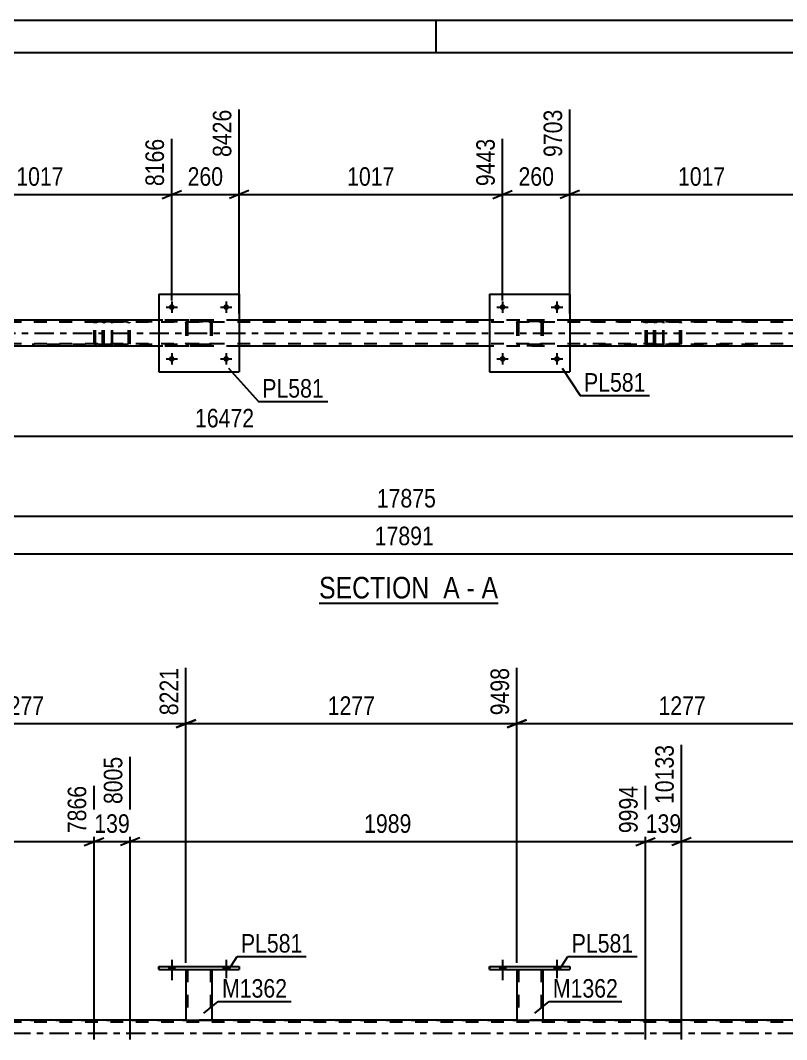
# Model space of a CAD drawing. Header units: millimetres. Extents: x 0 to 841, y 0 to 594.
# Drawn here: x 356.8 to 475.1, y 436.5 to 594 of the extents above; entities that cross this region are included whole.
import ezdxf

# ---------------------------------------------------------------- set-up
doc = ezdxf.new("R2010")
doc.units = ezdxf.units.MM
doc.linetypes.add('DXK_LINE_DOT2', pattern=[3.9198, 1.9599, -1.9599])
doc.linetypes.add('DXK_LINE_DOT3', pattern=[5.9187, 2.979, -0.9799, 0.9799, -0.9799])
doc.styles.add('Arial Narrow', font='ARIALN.TTF', dxfattribs={"height": 0.2})

# ---------------------------------------------------------------- blocks, each defined once
blk = doc.blocks.new('Unknown-318887337-1135')
at = {"color": 5, "linetype": 'Continuous'}
for p, q in [((841, 594), (0, 594)), ((421, 589), (421, 594)), ((836, 589), (5, 589))]:
    blk.add_line(p, q, dxfattribs=at)
blk = doc.blocks.new('Unknown-318887337-11 - 5196')
at = {"color": 6, "linetype": 'Continuous'}
blk.add_line((402.9, 503.94), (430.55, 503.94), dxfattribs=at)
at = {"color": 0, "linetype": 'Continuous'}
for points in [[(421.01, 504.69), (421.01, 508.19), (402.9, 508.19), (402.9, 504.69)], [(424.62, 504.69), (424.62, 508.19), (422.06, 508.19), (422.06, 504.69)], [(426.94, 504.69), (426.94, 508.19), (425.67, 508.19), (425.67, 504.69)], [(430.55, 504.69), (430.55, 508.19), (427.99, 508.19), (427.99, 504.69)]]:
    blk.add_wipeout(points, dxfattribs=at)
at = {"color": 7, "linetype": 'Continuous', "style": 'Arial Narrow'}
for s, p in [('SECTION ', (402.9, 504.69)), ('A', (422.06, 504.69)), ('A', (427.99, 504.69)), ('-', (425.67, 504.69))]:
    blk.add_text(s, height=3.34, dxfattribs=at).set_placement(p)
blk = doc.blocks.new('Part-318887337-5266 - 5196')
at = {"color": 2, "linetype": 'Continuous'}
for p, q in [((378.15, 551.7), (378.15, 539.7)), ((378.15, 551.7), (390.55, 551.7)), ((390.55, 551.7), (390.55, 539.7)), ((378.15, 539.7), (390.55, 539.7))]:
    blk.add_line(p, q, dxfattribs=at)
blk = doc.blocks.new('Part-318887337-5396 - 5196')
at = {"color": 7, "linetype": 'DXK_LINE_DOT2'}
for p, q in [((768.54, 547.37), (104.46, 547.37)), ((390.55, 547.69), (378.15, 547.69)), ((441.63, 547.69), (429.23, 547.69)), ((768.54, 544.01), (104.46, 544.01)), ((390.55, 543.69), (378.15, 543.69)), ((441.63, 543.69), (429.23, 543.69))]:
    blk.add_line(p, q, dxfattribs=at)
at = {"color": 2, "linetype": 'Continuous'}
for p, q in [((378.15, 547.69), (339.47, 547.69)), ((429.23, 547.69), (390.55, 547.69)), ((480.31, 547.69), (441.63, 547.69)), ((378.15, 543.69), (339.47, 543.69)), ((429.23, 543.69), (390.55, 543.69)), ((480.31, 543.69), (441.63, 543.69))]:
    blk.add_line(p, q, dxfattribs=at)
at = {"color": 7, "linetype": 'DXK_LINE_DOT3'}
blk.add_line((104.46, 545.69), (768.54, 545.69), dxfattribs=at)
blk = doc.blocks.new('Part-318887337-5267 - 5196')
at = {"color": 7, "linetype": 'DXK_LINE_DOT2'}
for p, q in [((382.35, 547.22), (382.38, 547.4)), ((382.38, 547.4), (382.35, 547.22)), ((382.35, 547.22), (382.35, 544.18)), ((382.59, 547.22), (382.61, 547.31)), ((382.59, 547.22), (382.59, 544.18)), ((382.61, 547.31), (382.66, 547.39)), ((382.64, 547.66), (382.83, 547.7)), ((382.83, 547.7), (382.64, 547.66)), ((382.66, 547.39), (382.73, 547.44)), ((382.73, 547.44), (382.83, 547.46)), ((385.87, 547.7), (382.83, 547.7)), ((385.87, 547.46), (382.83, 547.46)), ((385.87, 547.7), (386.05, 547.66)), ((386.05, 547.66), (385.87, 547.7)), ((385.87, 547.46), (385.96, 547.44)), ((385.96, 547.44), (386.04, 547.39)), ((386.04, 547.39), (386.09, 547.31)), ((386.09, 547.31), (386.11, 547.22)), ((386.11, 547.22), (386.11, 544.18)), ((386.31, 547.4), (386.35, 547.22)), ((386.35, 547.22), (386.31, 547.4)), ((386.35, 547.22), (386.35, 544.18)), ((382.38, 543.99), (382.35, 544.18)), ((382.35, 544.18), (382.38, 543.99)), ((382.61, 544.09), (382.59, 544.18)), ((382.66, 544.01), (382.61, 544.09)), ((382.83, 543.7), (382.64, 543.73)), ((382.64, 543.73), (382.83, 543.7)), ((382.73, 543.96), (382.66, 544.01)), ((382.83, 543.94), (382.73, 543.96)), ((385.87, 543.94), (382.83, 543.94)), ((385.87, 543.7), (382.83, 543.7)), ((385.96, 543.96), (385.87, 543.94)), ((386.05, 543.73), (385.87, 543.7)), ((385.87, 543.7), (386.05, 543.73)), ((386.04, 544.01), (385.96, 543.96)), ((386.09, 544.09), (386.04, 544.01)), ((386.11, 544.18), (386.09, 544.09)), ((386.35, 544.18), (386.31, 543.99)), ((386.31, 543.99), (386.35, 544.18))]:
    blk.add_line(p, q, dxfattribs=at)
at = {"color": 7, "linetype": 'DXK_LINE_DOT3'}
blk.add_line((384.35, 545.7), (384.35, 545.7), dxfattribs=at)
at = {"color": 7, "linetype": 'DXK_LINE_DOT2'}
for centre, start, end in [((382.83, 547.22), 112.5, 157.5), ((382.83, 547.22), 112.5, 157.5), ((385.87, 547.22), 22.5, 67.5), ((385.87, 547.22), 22.5, 67.5), ((382.83, 544.18), 202.5, 247.5), ((382.83, 544.18), 202.5, 247.5), ((385.87, 544.18), 292.5, 337.5), ((385.87, 544.18), 292.5, 337.5)]:
    blk.add_arc(centre, 0.48, start, end, dxfattribs=at)
blk = doc.blocks.new('Part-318887337-5272 - 5196')
at = {"color": 2, "linetype": 'Continuous'}
for p, q in [((429.23, 551.7), (429.23, 539.7)), ((429.23, 551.7), (441.63, 551.7)), ((441.63, 551.7), (441.63, 539.7)), ((429.23, 539.7), (441.63, 539.7))]:
    blk.add_line(p, q, dxfattribs=at)
blk = doc.blocks.new('Part-318887337-5273 - 5196')
at = {"color": 7, "linetype": 'DXK_LINE_DOT2'}
for p, q in [((433.43, 547.22), (433.46, 547.4)), ((433.46, 547.4), (433.43, 547.22)), ((433.43, 547.22), (433.43, 544.18)), ((433.67, 547.22), (433.69, 547.31)), ((433.67, 547.22), (433.67, 544.18)), ((433.69, 547.31), (433.74, 547.39)), ((433.72, 547.66), (433.91, 547.7)), ((433.91, 547.7), (433.72, 547.66)), ((433.74, 547.39), (433.82, 547.44)), ((433.82, 547.44), (433.91, 547.46)), ((436.95, 547.7), (433.91, 547.7)), ((436.95, 547.46), (433.91, 547.46)), ((436.95, 547.7), (437.13, 547.66)), ((437.13, 547.66), (436.95, 547.7)), ((436.95, 547.46), (437.04, 547.44)), ((437.04, 547.44), (437.12, 547.39)), ((437.12, 547.39), (437.17, 547.31)), ((437.17, 547.31), (437.19, 547.22)), ((437.19, 547.22), (437.19, 544.18)), ((437.39, 547.4), (437.43, 547.22)), ((437.43, 547.22), (437.39, 547.4)), ((437.43, 547.22), (437.43, 544.18)), ((433.46, 543.99), (433.43, 544.18)), ((433.43, 544.18), (433.46, 543.99)), ((433.69, 544.09), (433.67, 544.18)), ((433.74, 544.01), (433.69, 544.09)), ((433.91, 543.7), (433.72, 543.73)), ((433.72, 543.73), (433.91, 543.7)), ((433.82, 543.96), (433.74, 544.01)), ((433.91, 543.94), (433.82, 543.96)), ((436.95, 543.94), (433.91, 543.94)), ((436.95, 543.7), (433.91, 543.7)), ((437.04, 543.96), (436.95, 543.94)), ((437.13, 543.73), (436.95, 543.7)), ((436.95, 543.7), (437.13, 543.73)), ((437.12, 544.01), (437.04, 543.96)), ((437.17, 544.09), (437.12, 544.01)), ((437.19, 544.18), (437.17, 544.09)), ((437.43, 544.18), (437.39, 543.99)), ((437.39, 543.99), (437.43, 544.18))]:
    blk.add_line(p, q, dxfattribs=at)
at = {"color": 7, "linetype": 'DXK_LINE_DOT3'}
blk.add_line((435.43, 545.7), (435.43, 545.7), dxfattribs=at)
at = {"color": 7, "linetype": 'DXK_LINE_DOT2'}
for centre, start, end in [((433.91, 547.22), 112.5, 157.5), ((433.91, 547.22), 112.5, 157.5), ((436.95, 547.22), 22.5, 67.5), ((436.95, 547.22), 22.5, 67.5), ((433.91, 544.18), 202.5, 247.5), ((433.91, 544.18), 202.5, 247.5), ((436.95, 544.18), 292.5, 337.5), ((436.95, 544.18), 292.5, 337.5)]:
    blk.add_arc(centre, 0.48, start, end, dxfattribs=at)
blk = doc.blocks.new('Bolt-318887337-5210 - 5196')
at = {"linetype": 'Continuous'}
for points in [[(380.59, 549.7, -1), (379.71, 549.7, -1)], [(388.99, 549.7, -1), (388.11, 549.7, -1)]]:
    blk.add_hatch(color=1, dxfattribs=at).paths.add_polyline_path(points)
at = {"color": 1, "linetype": 'Continuous'}
for p, q in [((379.27, 549.7), (381.03, 549.7)), ((380.15, 550.58), (380.15, 548.82)), ((387.67, 549.7), (389.43, 549.7)), ((388.55, 550.58), (388.55, 548.82))]:
    blk.add_line(p, q, dxfattribs=at)
blk = doc.blocks.new('Bolt-318887337-5211 - 5196')
at = {"linetype": 'Continuous'}
for points in [[(380.59, 541.7, -1), (379.71, 541.7, -1)], [(388.99, 541.7, -1), (388.11, 541.7, -1)]]:
    blk.add_hatch(color=1, dxfattribs=at).paths.add_polyline_path(points)
at = {"color": 1, "linetype": 'Continuous'}
for p, q in [((379.27, 541.7), (381.03, 541.7)), ((380.15, 542.58), (380.15, 540.82)), ((387.67, 541.7), (389.43, 541.7)), ((388.55, 542.58), (388.55, 540.82))]:
    blk.add_line(p, q, dxfattribs=at)
blk = doc.blocks.new('Bolt-318887337-5212 - 5196')
at = {"linetype": 'Continuous'}
for points in [[(431.67, 549.7, -1), (430.79, 549.7, -1)], [(440.07, 549.7, -1), (439.19, 549.7, -1)]]:
    blk.add_hatch(color=1, dxfattribs=at).paths.add_polyline_path(points)
at = {"color": 1, "linetype": 'Continuous'}
for p, q in [((430.35, 549.7), (432.11, 549.7)), ((431.23, 550.58), (431.23, 548.82)), ((438.75, 549.7), (440.51, 549.7)), ((439.63, 550.58), (439.63, 548.82))]:
    blk.add_line(p, q, dxfattribs=at)
blk = doc.blocks.new('Bolt-318887337-5213 - 5196')
at = {"linetype": 'Continuous'}
for points in [[(431.67, 541.7, -1), (430.79, 541.7, -1)], [(440.07, 541.7, -1), (439.19, 541.7, -1)]]:
    blk.add_hatch(color=1, dxfattribs=at).paths.add_polyline_path(points)
at = {"color": 1, "linetype": 'Continuous'}
for p, q in [((430.35, 541.7), (432.11, 541.7)), ((431.23, 542.58), (431.23, 540.82)), ((438.75, 541.7), (440.51, 541.7)), ((439.63, 542.58), (439.63, 540.82))]:
    blk.add_line(p, q, dxfattribs=at)
blk = doc.blocks.new('Part-318887337-5311 - 5196')
at = {"color": 7, "linetype": 'DXK_LINE_DOT2'}
for p, q in [((369.5, 547.35), (369.47, 547.21)), ((369.47, 544.17), (369.47, 547.21)), ((369.51, 547.4), (369.5, 547.35)), ((369.72, 547.21), (369.74, 547.3)), ((369.72, 544.17), (369.72, 547.21)), ((369.74, 547.3), (369.8, 547.38)), ((369.98, 547.69), (369.78, 547.66)), ((369.8, 547.38), (369.88, 547.43)), ((369.88, 547.43), (369.98, 547.45)), ((384.97, 547.69), (369.98, 547.69)), ((384.97, 547.45), (369.98, 547.45)), ((373.41, 547.66), (373.21, 547.69)), ((373.21, 547.45), (373.31, 547.43)), ((373.31, 547.43), (373.39, 547.38)), ((373.39, 547.38), (373.45, 547.3)), ((373.45, 547.3), (373.47, 547.21)), ((373.47, 544.17), (373.47, 547.21)), ((373.7, 547.35), (373.69, 547.4)), ((373.72, 547.21), (373.7, 547.35)), ((373.72, 544.17), (373.72, 547.21)), ((369.47, 544.17), (369.48, 544.11)), ((369.48, 544.11), (369.51, 543.99)), ((369.74, 544.11), (369.72, 544.17)), ((369.74, 544.08), (369.74, 544.11)), ((369.8, 544), (369.74, 544.08)), ((369.78, 543.73), (369.98, 543.69)), ((369.88, 543.95), (369.8, 544)), ((369.98, 543.93), (369.88, 543.95)), ((384.97, 543.93), (369.98, 543.93)), ((384.97, 543.69), (369.98, 543.69)), ((373.31, 543.95), (373.21, 543.93)), ((373.21, 543.69), (373.41, 543.73)), ((373.39, 544), (373.31, 543.95)), ((373.45, 544.08), (373.39, 544)), ((373.45, 544.11), (373.47, 544.17)), ((373.45, 544.08), (373.45, 544.11)), ((373.69, 543.99), (373.71, 544.11)), ((373.71, 544.11), (373.72, 544.17))]:
    blk.add_line(p, q, dxfattribs=at)
for centre, start, end in [((369.96, 547.19), 110.7584, 155.6801), ((369.96, 544.19), 204.32, 249.2417)]:
    blk.add_arc(centre, 0.496, start, end, dxfattribs=at)
blk = doc.blocks.new('Part-318887337-5312 - 5196')
at = {"color": 7, "linetype": 'DXK_LINE_DOT2'}
for p, q in [((369.47, 547.69), (358.59, 547.69)), ((368.65, 547.45), (358.59, 547.45)), ((368.18, 547.35), (368.15, 547.21)), ((368.15, 544.17), (368.15, 547.21)), ((368.19, 547.4), (368.18, 547.35)), ((368.4, 547.21), (368.42, 547.3)), ((368.4, 544.17), (368.4, 547.21)), ((368.42, 547.3), (368.47, 547.38)), ((368.65, 547.69), (368.46, 547.66)), ((368.47, 547.38), (368.56, 547.43)), ((368.56, 547.43), (368.65, 547.45)), ((370.74, 547.69), (368.65, 547.69)), ((370.74, 547.45), (368.65, 547.45)), ((369.47, 547.69), (369.47, 547.45)), ((370.85, 547.66), (370.74, 547.69)), ((370.74, 547.45), (370.8, 547.43)), ((370.8, 547.43), (370.84, 547.38)), ((370.84, 547.38), (370.87, 547.3)), ((370.93, 547.55), (370.85, 547.66)), ((370.87, 547.3), (370.88, 547.21)), ((370.88, 544.17), (370.88, 547.21)), ((370.99, 547.4), (370.93, 547.55)), ((371.01, 547.21), (370.99, 547.4)), ((371.01, 544.17), (371.01, 547.21)), ((370.74, 543.93), (358.59, 543.93)), ((369.47, 543.69), (358.59, 543.69)), ((368.15, 544.17), (368.16, 544.11)), ((368.16, 544.11), (368.19, 543.99)), ((368.41, 544.11), (368.4, 544.17)), ((368.42, 544.08), (368.41, 544.11)), ((368.47, 544), (368.42, 544.08)), ((368.46, 543.73), (368.65, 543.69)), ((368.56, 543.95), (368.47, 544)), ((368.65, 543.93), (368.56, 543.95)), ((370.74, 543.69), (368.65, 543.69)), ((369.47, 543.93), (369.47, 543.69)), ((370.8, 543.95), (370.74, 543.93)), ((370.74, 543.69), (370.85, 543.73)), ((370.84, 544), (370.8, 543.95)), ((370.87, 544.08), (370.84, 544)), ((370.85, 543.73), (370.93, 543.83)), ((370.88, 544.17), (370.87, 544.08)), ((370.93, 543.83), (370.99, 543.99)), ((370.99, 543.99), (371.01, 544.17))]:
    blk.add_line(p, q, dxfattribs=at)
for centre, start, end in [((368.64, 547.2), 111.1941, 156.1506), ((368.64, 544.19), 203.8494, 248.8059)]:
    blk.add_arc(centre, 0.492, start, end, dxfattribs=at)
blk = doc.blocks.new('Part-318887337-5334 - 5196')
at = {"color": 7, "linetype": 'DXK_LINE_DOT2'}
for p, q in [((454.6, 547.69), (443.72, 547.69)), ((454.6, 547.45), (443.72, 547.45)), ((453.31, 547.35), (453.28, 547.21)), ((453.28, 544.17), (453.28, 547.21)), ((453.32, 547.4), (453.31, 547.35)), ((453.53, 547.21), (453.55, 547.3)), ((453.53, 544.17), (453.53, 547.21)), ((453.55, 547.3), (453.61, 547.38)), ((453.79, 547.69), (453.59, 547.66)), ((453.61, 547.38), (453.69, 547.43)), ((453.69, 547.43), (453.79, 547.45)), ((455.88, 547.69), (453.79, 547.69)), ((455.88, 547.45), (453.79, 547.45)), ((454.6, 547.69), (454.6, 547.45)), ((455.98, 547.66), (455.88, 547.69)), ((455.88, 547.45), (455.93, 547.43)), ((455.93, 547.43), (455.97, 547.38)), ((455.97, 547.38), (456, 547.3)), ((456.07, 547.55), (455.98, 547.66)), ((456, 547.3), (456.01, 547.21)), ((456.01, 544.17), (456.01, 547.21)), ((456.13, 547.4), (456.07, 547.55)), ((456.15, 547.21), (456.13, 547.4)), ((456.15, 544.17), (456.15, 547.21)), ((455.88, 543.93), (443.72, 543.93)), ((454.6, 543.69), (443.72, 543.69)), ((453.28, 544.17), (453.3, 544.11)), ((453.3, 544.11), (453.32, 543.99)), ((453.55, 544.11), (453.53, 544.17)), ((453.55, 544.08), (453.55, 544.11)), ((453.61, 544), (453.55, 544.08)), ((453.59, 543.73), (453.79, 543.69)), ((453.69, 543.95), (453.61, 544)), ((453.79, 543.93), (453.69, 543.95)), ((455.88, 543.69), (453.79, 543.69)), ((454.6, 543.93), (454.6, 543.69)), ((455.93, 543.95), (455.88, 543.93)), ((455.88, 543.69), (455.98, 543.73)), ((455.97, 544), (455.93, 543.95)), ((456, 544.08), (455.97, 544)), ((455.98, 543.73), (456.07, 543.83)), ((456.01, 544.17), (456, 544.08)), ((456.07, 543.83), (456.13, 543.99)), ((456.13, 543.99), (456.15, 544.17))]:
    blk.add_line(p, q, dxfattribs=at)
for centre, start, end in [((453.77, 547.2), 111.1941, 156.1506), ((453.77, 544.19), 203.8494, 248.8059)]:
    blk.add_arc(centre, 0.492, start, end, dxfattribs=at)
blk = doc.blocks.new('Part-318887337-5346 - 5196')
at = {"color": 7, "linetype": 'DXK_LINE_DOT2'}
for p, q in [((454.63, 547.35), (454.6, 547.21)), ((454.6, 544.17), (454.6, 547.21)), ((454.64, 547.4), (454.63, 547.35)), ((454.86, 547.21), (454.88, 547.3)), ((454.86, 544.17), (454.86, 547.21)), ((454.88, 547.3), (454.93, 547.38)), ((455.11, 547.69), (454.92, 547.66)), ((454.93, 547.38), (455.01, 547.43)), ((455.01, 547.43), (455.11, 547.45)), ((470.1, 547.69), (455.11, 547.69)), ((470.1, 547.45), (455.11, 547.45)), ((458.54, 547.66), (458.35, 547.69)), ((458.35, 547.45), (458.45, 547.43)), ((458.45, 547.43), (458.53, 547.38)), ((458.53, 547.38), (458.58, 547.3)), ((458.58, 547.3), (458.6, 547.21)), ((458.6, 544.17), (458.6, 547.21)), ((458.83, 547.35), (458.82, 547.4)), ((458.86, 547.21), (458.83, 547.35)), ((458.86, 544.17), (458.86, 547.21)), ((454.6, 544.17), (454.62, 544.11)), ((454.62, 544.11), (454.64, 543.99)), ((454.87, 544.11), (454.86, 544.17)), ((454.88, 544.08), (454.87, 544.11)), ((454.93, 544), (454.88, 544.08)), ((454.92, 543.73), (455.11, 543.69)), ((455.01, 543.95), (454.93, 544)), ((455.11, 543.93), (455.01, 543.95)), ((470.1, 543.93), (455.11, 543.93)), ((470.1, 543.69), (455.11, 543.69)), ((458.45, 543.95), (458.35, 543.93)), ((458.35, 543.69), (458.54, 543.73)), ((458.53, 544), (458.45, 543.95)), ((458.58, 544.08), (458.53, 544)), ((458.58, 544.08), (458.59, 544.11)), ((458.59, 544.11), (458.6, 544.17)), ((458.82, 543.99), (458.84, 544.11)), ((458.84, 544.11), (458.86, 544.17))]:
    blk.add_line(p, q, dxfattribs=at)
for centre, start, end in [((455.09, 547.19), 110.7584, 155.6801), ((455.09, 544.19), 204.32, 249.2417)]:
    blk.add_arc(centre, 0.496, start, end, dxfattribs=at)
blk = doc.blocks.new('Bolt-318887337-3350 - 3336')
at = {"linetype": 'Continuous'}
for points in [[(379.71, 447.37), (380.59, 447.37), (380.59, 447.85), (379.71, 447.85)], [(388.11, 447.37), (388.99, 447.37), (388.99, 447.85), (388.11, 447.85)]]:
    blk.add_hatch(color=1, dxfattribs=at).paths.add_polyline_path(points)
at = {"color": 1, "linetype": 'Continuous'}
for p, q in [((380.15, 448.85), (380.15, 445.73)), ((388.55, 448.85), (388.55, 445.73)), ((379.71, 447.85), (379.71, 447.37)), ((380.59, 447.85), (380.59, 447.37)), ((388.11, 447.85), (388.11, 447.37)), ((388.99, 447.85), (388.99, 447.37))]:
    blk.add_line(p, q, dxfattribs=at)
blk = doc.blocks.new('Bolt-318887337-3351 - 3336')
at = {"linetype": 'Continuous'}
for points in [[(379.71, 447.37), (380.59, 447.37), (380.59, 447.85), (379.71, 447.85)], [(388.11, 447.37), (388.99, 447.37), (388.99, 447.85), (388.11, 447.85)]]:
    blk.add_hatch(color=1, dxfattribs=at).paths.add_polyline_path(points)
at = {"color": 1, "linetype": 'Continuous'}
for p, q in [((380.15, 448.85), (380.15, 445.73)), ((388.55, 448.85), (388.55, 445.73)), ((379.71, 447.85), (379.71, 447.37)), ((380.59, 447.85), (380.59, 447.37)), ((388.11, 447.85), (388.11, 447.37)), ((388.99, 447.85), (388.99, 447.37))]:
    blk.add_line(p, q, dxfattribs=at)
blk = doc.blocks.new('Bolt-318887337-3352 - 3336')
at = {"linetype": 'Continuous'}
for points in [[(430.79, 447.37), (431.67, 447.37), (431.67, 447.85), (430.79, 447.85)], [(439.19, 447.37), (440.07, 447.37), (440.07, 447.85), (439.19, 447.85)]]:
    blk.add_hatch(color=1, dxfattribs=at).paths.add_polyline_path(points)
at = {"color": 1, "linetype": 'Continuous'}
for p, q in [((431.23, 448.85), (431.23, 445.73)), ((439.63, 448.85), (439.63, 445.73)), ((430.79, 447.85), (430.79, 447.37)), ((431.67, 447.85), (431.67, 447.37)), ((439.19, 447.85), (439.19, 447.37)), ((440.07, 447.85), (440.07, 447.37))]:
    blk.add_line(p, q, dxfattribs=at)
blk = doc.blocks.new('Bolt-318887337-3353 - 3336')
at = {"linetype": 'Continuous'}
for points in [[(430.79, 447.37), (431.67, 447.37), (431.67, 447.85), (430.79, 447.85)], [(439.19, 447.37), (440.07, 447.37), (440.07, 447.85), (439.19, 447.85)]]:
    blk.add_hatch(color=1, dxfattribs=at).paths.add_polyline_path(points)
at = {"color": 1, "linetype": 'Continuous'}
for p, q in [((431.23, 448.85), (431.23, 445.73)), ((439.63, 448.85), (439.63, 445.73)), ((430.79, 447.85), (430.79, 447.37)), ((431.67, 447.85), (431.67, 447.37)), ((439.19, 447.85), (439.19, 447.37)), ((440.07, 447.85), (440.07, 447.37))]:
    blk.add_line(p, q, dxfattribs=at)
blk = doc.blocks.new('Part-318887337-3455 - 3336')
at = {"color": 7, "linetype": 'DXK_LINE_DOT2'}
for p, q in [((382.35, 447.38), (386.35, 447.38)), ((382.35, 447.37), (382.35, 447.38)), ((382.35, 447.38), (382.35, 447.37)), ((382.59, 447.38), (382.59, 439.53)), ((386.11, 447.38), (386.11, 439.53)), ((386.35, 447.38), (386.35, 447.37)), ((386.35, 447.37), (386.35, 447.38)), ((386.09, 439.53), (386.11, 439.53))]:
    blk.add_line(p, q, dxfattribs=at)
at = {"color": 2, "linetype": 'Continuous'}
for p, q in [((382.35, 447.37), (382.35, 439.53)), ((386.35, 447.37), (386.35, 439.53)), ((382.35, 439.53), (386.31, 439.53)), ((386.35, 439.53), (386.31, 439.53))]:
    blk.add_line(p, q, dxfattribs=at)
blk = doc.blocks.new('Part-318887337-3460 - 3336')
at = {"color": 2, "linetype": 'Continuous'}
for p, q in [((429.23, 447.37), (429.23, 447.85)), ((429.23, 447.85), (429.23, 447.85)), ((429.23, 447.85), (441.63, 447.85)), ((429.23, 447.37), (429.23, 447.37)), ((429.23, 447.37), (441.63, 447.37)), ((441.63, 447.85), (441.63, 447.37))]:
    blk.add_line(p, q, dxfattribs=at)
at = {"color": 7, "linetype": 'DXK_LINE_DOT2'}
for p, q in [((429.23, 447.85), (429.23, 447.37)), ((429.23, 447.85), (429.23, 447.85)), ((429.23, 447.37), (429.23, 447.37)), ((441.63, 447.85), (441.63, 447.37))]:
    blk.add_line(p, q, dxfattribs=at)
blk = doc.blocks.new('Part-318887337-3465 - 3336')
at = {"color": 7, "linetype": 'DXK_LINE_DOT2'}
for p, q in [((433.43, 447.38), (437.43, 447.38)), ((433.43, 447.37), (433.43, 447.38)), ((433.43, 447.38), (433.43, 447.37)), ((433.67, 447.38), (433.67, 439.53)), ((437.19, 447.38), (437.19, 439.53)), ((437.43, 447.38), (437.43, 447.37)), ((437.43, 447.37), (437.43, 447.38)), ((437.17, 439.53), (437.19, 439.53))]:
    blk.add_line(p, q, dxfattribs=at)
at = {"color": 2, "linetype": 'Continuous'}
for p, q in [((433.43, 447.37), (433.43, 439.53)), ((437.43, 447.37), (437.43, 439.53)), ((433.43, 439.53), (437.39, 439.53)), ((437.43, 439.53), (437.39, 439.53))]:
    blk.add_line(p, q, dxfattribs=at)
blk = doc.blocks.new('Part-318887337-3450 - 3336')
at = {"color": 2, "linetype": 'Continuous'}
for p, q in [((378.15, 447.37), (378.15, 447.85)), ((378.15, 447.85), (378.15, 447.85)), ((378.15, 447.85), (390.55, 447.85)), ((378.15, 447.37), (378.15, 447.37)), ((378.15, 447.37), (390.55, 447.37)), ((390.55, 447.85), (390.55, 447.37))]:
    blk.add_line(p, q, dxfattribs=at)
at = {"color": 7, "linetype": 'DXK_LINE_DOT2'}
for p, q in [((378.15, 447.85), (378.15, 447.37)), ((378.15, 447.85), (378.15, 447.85)), ((378.15, 447.37), (378.15, 447.37)), ((390.55, 447.85), (390.55, 447.37))]:
    blk.add_line(p, q, dxfattribs=at)
blk = doc.blocks.new('Part-318887337-3670 - 3336')
at = {"color": 7, "linetype": 'DXK_LINE_DOT2'}
for p, q in [((178.02, 439.53), (768.54, 439.53)), ((386.35, 439.53), (382.35, 439.53)), ((437.43, 439.53), (433.43, 439.53)), ((768.54, 439.21), (53.52, 439.21))]:
    blk.add_line(p, q, dxfattribs=at)
at = {"color": 2, "linetype": 'Continuous'}
for p, q in [((382.35, 439.53), (335.27, 439.53)), ((433.43, 439.53), (386.35, 439.53)), ((484.51, 439.53), (437.43, 439.53))]:
    blk.add_line(p, q, dxfattribs=at)
at = {"color": 7, "linetype": 'DXK_LINE_DOT3'}
blk.add_line((53.52, 437.53), (768.54, 437.53), dxfattribs=at)
blk = doc.blocks.new('StraightDimension-318887337-5482 - 5196')
at = {"color": 7, "linetype": 'Continuous'}
blk.add_line((63.58, 511.57), (768.54, 511.57), dxfattribs=at)
at = {"color": 0}
blk.add_wipeout([(421.23, 512.32), (421.23, 516.52), (410.89, 516.52), (410.89, 512.32)], dxfattribs=at)
at = {"color": 3, "style": 'Arial Narrow'}
blk.add_text('17891', height=2.863, dxfattribs=at).set_placement((411.49, 512.92))
blk = doc.blocks.new('StraightDimension-318887337-14142 - 5196')
at = {"color": 7, "linetype": 'Continuous'}
for p, q in [((390.55, 548.69), (390.55, 580.21)), ((431.23, 550.7), (431.23, 575.71)), ((392.05, 567.7), (389.05, 566.5)), ((390.55, 567.1), (431.23, 567.1)), ((429.73, 566.5), (432.73, 567.7))]:
    blk.add_line(p, q, dxfattribs=at)
at = {"color": 0, "linetype": 'Continuous'}
blk.add_wipeout([(430.63, 576.31), (426.43, 576.31), (426.43, 567.8), (430.63, 567.8)], dxfattribs=at)
at = {"color": 0}
blk.add_wipeout([(415.14, 567.85), (415.14, 572.05), (406.63, 572.05), (406.63, 567.85)], dxfattribs=at)
at = {"color": 3, "linetype": 'Continuous', "style": 'Arial Narrow'}
blk.add_text('9443', height=2.863, rotation=90.0002, dxfattribs=at).set_placement((430.03, 568.4))
at = {"color": 3, "style": 'Arial Narrow'}
blk.add_text('1017', height=2.863, dxfattribs=at).set_placement((407.23, 568.45))
blk = doc.blocks.new('StraightDimension-318887337-9022 - 5196')
at = {"color": 7, "linetype": 'Continuous'}
blk.add_line((64.22, 517.39), (768.54, 517.39), dxfattribs=at)
at = {"color": 0}
blk.add_wipeout([(421.55, 518.14), (421.55, 522.34), (411.21, 522.34), (411.21, 518.14)], dxfattribs=at)
at = {"color": 3, "style": 'Arial Narrow'}
blk.add_text('17875', height=2.863, dxfattribs=at).set_placement((411.81, 518.74))
blk = doc.blocks.new('StraightDimension-318887337-14140 - 5196')
at = {"color": 7, "linetype": 'Continuous'}
for p, q in [((441.63, 548.69), (441.63, 580.21)), ((482.31, 550.7), (482.31, 577.54)), ((443.13, 567.7), (440.13, 566.5)), ((441.63, 567.1), (482.31, 567.1)), ((480.81, 566.5), (483.81, 567.7))]:
    blk.add_line(p, q, dxfattribs=at)
at = {"color": 0, "linetype": 'Continuous'}
blk.add_wipeout([(481.71, 578.14), (477.51, 578.14), (477.51, 567.8), (481.71, 567.8)], dxfattribs=at)
at = {"color": 0}
blk.add_wipeout([(466.22, 567.85), (466.22, 572.05), (457.71, 572.05), (457.71, 567.85)], dxfattribs=at)
at = {"color": 3, "linetype": 'Continuous', "style": 'Arial Narrow'}
blk.add_text('10720', height=2.863, rotation=90.0002, dxfattribs=at).set_placement((481.11, 568.4))
at = {"color": 3, "style": 'Arial Narrow'}
blk.add_text('1017', height=2.863, dxfattribs=at).set_placement((458.31, 568.45))
blk = doc.blocks.new('StraightDimension-318887337-14141 - 5196')
at = {"color": 7, "linetype": 'Continuous'}
for p, q in [((441.63, 548.69), (441.63, 580.21)), ((431.23, 550.7), (431.23, 575.71)), ((429.73, 566.5), (432.73, 567.7)), ((431.23, 567.1), (441.63, 567.1)), ((443.13, 567.7), (440.13, 566.5))]:
    blk.add_line(p, q, dxfattribs=at)
at = {"color": 0}
blk.add_wipeout([(439.77, 567.85), (439.77, 572.05), (433.09, 572.05), (433.09, 567.85)], dxfattribs=at)
at = {"color": 3, "style": 'Arial Narrow'}
blk.add_text('260', height=2.863, dxfattribs=at).set_placement((433.69, 568.45))
at = {"color": 0, "linetype": 'Continuous'}
blk.add_wipeout([(441.03, 580.81), (436.83, 580.81), (436.83, 572.3), (441.03, 572.3)], dxfattribs=at)
at = {"color": 3, "linetype": 'Continuous', "style": 'Arial Narrow'}
blk.add_text('9703', height=2.863, rotation=90.0002, dxfattribs=at).set_placement((440.43, 572.9))
blk = doc.blocks.new('StraightDimension-318887337-14143 - 5196')
at = {"color": 7, "linetype": 'Continuous'}
for p, q in [((390.55, 548.69), (390.55, 580.21)), ((380.15, 550.7), (380.15, 575.71)), ((378.65, 566.5), (381.65, 567.7)), ((380.15, 567.1), (390.55, 567.1)), ((392.05, 567.7), (389.05, 566.5))]:
    blk.add_line(p, q, dxfattribs=at)
at = {"color": 0}
blk.add_wipeout([(388.69, 567.85), (388.69, 572.05), (382, 572.05), (382, 567.85)], dxfattribs=at)
at = {"color": 3, "style": 'Arial Narrow'}
blk.add_text('260', height=2.863, dxfattribs=at).set_placement((382.6, 568.45))
at = {"color": 0, "linetype": 'Continuous'}
blk.add_wipeout([(389.95, 580.81), (385.75, 580.81), (385.75, 572.3), (389.95, 572.3)], dxfattribs=at)
at = {"color": 3, "linetype": 'Continuous', "style": 'Arial Narrow'}
blk.add_text('8426', height=2.863, rotation=90.0002, dxfattribs=at).set_placement((389.35, 572.9))
blk = doc.blocks.new('StraightDimension-318887337-14144 - 5196')
at = {"color": 7, "linetype": 'Continuous'}
for p, q in [((339.47, 548.69), (339.47, 580.21)), ((380.15, 550.7), (380.15, 575.71)), ((340.97, 567.7), (337.97, 566.5)), ((339.47, 567.1), (380.15, 567.1)), ((378.65, 566.5), (381.65, 567.7))]:
    blk.add_line(p, q, dxfattribs=at)
at = {"color": 0, "linetype": 'Continuous'}
blk.add_wipeout([(379.55, 576.31), (375.35, 576.31), (375.35, 567.8), (379.55, 567.8)], dxfattribs=at)
at = {"color": 0}
blk.add_wipeout([(364.06, 567.85), (364.06, 572.05), (355.55, 572.05), (355.55, 567.85)], dxfattribs=at)
at = {"color": 3, "linetype": 'Continuous', "style": 'Arial Narrow'}
blk.add_text('8166', height=2.863, rotation=90.0002, dxfattribs=at).set_placement((378.95, 568.4))
at = {"color": 3, "style": 'Arial Narrow'}
blk.add_text('1017', height=2.863, dxfattribs=at).set_placement((356.15, 568.45))
blk = doc.blocks.new('StraightDimension-318887337-15549 - 5196')
at = {"color": 7, "linetype": 'Continuous'}
blk.add_line((64.22, 529.77), (712.4, 529.77), dxfattribs=at)
at = {"color": 0}
blk.add_wipeout([(393.48, 530.52), (393.48, 534.72), (383.14, 534.72), (383.14, 530.52)], dxfattribs=at)
at = {"color": 3, "style": 'Arial Narrow'}
blk.add_text('16472', height=2.863, dxfattribs=at).set_placement((383.74, 531.12))
blk = doc.blocks.new('StraightDimension-318887337-4417 - 3336')
at = {"color": 7, "linetype": 'Continuous'}
for p, q in [((373.72, 436.53), (373.72, 480.24)), ((453.28, 436.53), (453.28, 475.74)), ((375.22, 467.73), (372.22, 466.53)), ((451.78, 466.53), (454.78, 467.73)), ((373.72, 467.13), (453.28, 467.13))]:
    blk.add_line(p, q, dxfattribs=at)
at = {"color": 0, "linetype": 'Continuous'}
blk.add_wipeout([(452.68, 476.34), (448.48, 476.34), (448.48, 467.83), (452.68, 467.83)], dxfattribs=at)
at = {"color": 0}
blk.add_wipeout([(417.76, 467.88), (417.76, 472.08), (409.25, 472.08), (409.25, 467.88)], dxfattribs=at)
at = {"color": 3, "linetype": 'Continuous', "style": 'Arial Narrow'}
blk.add_text('9994', height=2.863, rotation=90.0002, dxfattribs=at).set_placement((452.08, 468.43))
at = {"color": 3, "style": 'Arial Narrow'}
blk.add_text('1989', height=2.863, dxfattribs=at).set_placement((409.85, 468.48))
blk = doc.blocks.new('StraightDimension-318887337-4374 - 3336')
at = {"color": 7, "linetype": 'Continuous'}
for p, q in [((288.59, 436.53), (288.59, 480.24)), ((368.15, 436.53), (368.15, 475.74)), ((290.09, 467.73), (287.09, 466.53)), ((366.65, 466.53), (369.65, 467.73)), ((288.59, 467.13), (368.15, 467.13))]:
    blk.add_line(p, q, dxfattribs=at)
at = {"color": 0, "linetype": 'Continuous'}
blk.add_wipeout([(367.55, 476.34), (363.35, 476.34), (363.35, 467.83), (367.55, 467.83)], dxfattribs=at)
at = {"color": 0}
blk.add_wipeout([(332.63, 467.88), (332.63, 472.08), (324.11, 472.08), (324.11, 467.88)], dxfattribs=at)
at = {"color": 3, "linetype": 'Continuous', "style": 'Arial Narrow'}
blk.add_text('7866', height=2.863, rotation=90.0002, dxfattribs=at).set_placement((366.95, 468.43))
at = {"color": 3, "style": 'Arial Narrow'}
blk.add_text('1989', height=2.863, dxfattribs=at).set_placement((324.71, 468.48))
blk = doc.blocks.new('StraightDimension-318887337-4398 - 3336')
at = {"color": 7, "linetype": 'Continuous'}
for p, q in [((373.72, 436.53), (373.72, 480.24)), ((368.15, 436.53), (368.15, 475.74)), ((366.65, 466.53), (369.65, 467.73)), ((375.22, 467.73), (372.22, 466.53)), ((368.15, 467.13), (373.72, 467.13))]:
    blk.add_line(p, q, dxfattribs=at)
at = {"color": 0}
blk.add_wipeout([(374.28, 467.88), (374.28, 472.08), (367.59, 472.08), (367.59, 467.88)], dxfattribs=at)
at = {"color": 3, "style": 'Arial Narrow'}
blk.add_text('139', height=2.863, dxfattribs=at).set_placement((368.19, 468.48))
at = {"color": 0, "linetype": 'Continuous'}
blk.add_wipeout([(373.12, 480.84), (368.92, 480.84), (368.92, 472.33), (373.12, 472.33)], dxfattribs=at)
at = {"color": 3, "linetype": 'Continuous', "style": 'Arial Narrow'}
blk.add_text('8005', height=2.863, rotation=90.0002, dxfattribs=at).set_placement((372.52, 472.93))
blk = doc.blocks.new('StraightDimension-318887337-4436 - 3336')
at = {"color": 7, "linetype": 'Continuous'}
for p, q in [((458.86, 436.53), (458.86, 482.07)), ((453.28, 436.53), (453.28, 475.74)), ((451.78, 466.53), (454.78, 467.73)), ((460.36, 467.73), (457.36, 466.53)), ((453.28, 467.13), (458.86, 467.13))]:
    blk.add_line(p, q, dxfattribs=at)
at = {"color": 0}
blk.add_wipeout([(459.41, 467.88), (459.41, 472.08), (452.73, 472.08), (452.73, 467.88)], dxfattribs=at)
at = {"color": 3, "style": 'Arial Narrow'}
blk.add_text('139', height=2.863, dxfattribs=at).set_placement((453.33, 468.48))
at = {"color": 0, "linetype": 'Continuous'}
blk.add_wipeout([(458.26, 482.67), (454.06, 482.67), (454.06, 472.33), (458.26, 472.33)], dxfattribs=at)
at = {"color": 3, "linetype": 'Continuous', "style": 'Arial Narrow'}
blk.add_text('10133', height=2.863, rotation=90.0002, dxfattribs=at).set_placement((457.66, 472.93))
blk = doc.blocks.new('StraightDimension-318887337-4460 - 3336')
at = {"color": 7, "linetype": 'Continuous'}
for p, q in [((458.86, 436.53), (458.86, 482.07)), ((538.42, 436.53), (538.42, 477.57)), ((460.36, 467.73), (457.36, 466.53)), ((536.92, 466.53), (539.92, 467.73)), ((458.86, 467.13), (538.42, 467.13))]:
    blk.add_line(p, q, dxfattribs=at)
at = {"color": 0, "linetype": 'Continuous'}
blk.add_wipeout([(537.82, 478.17), (533.62, 478.17), (533.62, 467.83), (537.82, 467.83)], dxfattribs=at)
at = {"color": 0}
blk.add_wipeout([(502.89, 467.88), (502.89, 472.08), (494.38, 472.08), (494.38, 467.88)], dxfattribs=at)
at = {"color": 3, "linetype": 'Continuous', "style": 'Arial Narrow'}
blk.add_text('12122', height=2.863, rotation=90.0002, dxfattribs=at).set_placement((537.22, 468.43))
at = {"color": 3, "style": 'Arial Narrow'}
blk.add_text('1989', height=2.863, dxfattribs=at).set_placement((494.98, 468.48))
blk = doc.blocks.new('StraightDimension-318887337-8081 - 3336')
at = {"color": 7, "linetype": 'Continuous'}
for p, q in [((484.51, 448.38), (484.51, 495.79)), ((433.43, 448.38), (433.43, 493.96)), ((434.93, 485.95), (431.93, 484.75)), ((433.43, 485.35), (484.51, 485.35)), ((483.01, 484.75), (486.01, 485.95))]:
    blk.add_line(p, q, dxfattribs=at)
at = {"color": 0, "linetype": 'Continuous'}
blk.add_wipeout([(483.91, 496.39), (479.71, 496.39), (479.71, 486.05), (483.91, 486.05)], dxfattribs=at)
at = {"color": 0}
blk.add_wipeout([(463.22, 486.1), (463.22, 490.3), (454.71, 490.3), (454.71, 486.1)], dxfattribs=at)
at = {"color": 3, "linetype": 'Continuous', "style": 'Arial Narrow'}
blk.add_text('10775', height=2.863, rotation=90.0002, dxfattribs=at).set_placement((483.31, 486.65))
at = {"color": 3, "style": 'Arial Narrow'}
blk.add_text('1277', height=2.863, dxfattribs=at).set_placement((455.31, 486.7))
blk = doc.blocks.new('StraightDimension-318887337-8082 - 3336')
at = {"color": 7, "linetype": 'Continuous'}
for p, q in [((382.35, 448.38), (382.35, 493.96)), ((433.43, 448.38), (433.43, 493.96)), ((383.85, 485.95), (380.85, 484.75)), ((382.35, 485.35), (433.43, 485.35)), ((431.93, 484.75), (434.93, 485.95))]:
    blk.add_line(p, q, dxfattribs=at)
at = {"color": 0, "linetype": 'Continuous'}
blk.add_wipeout([(432.83, 494.56), (428.63, 494.56), (428.63, 486.05), (432.83, 486.05)], dxfattribs=at)
at = {"color": 0}
blk.add_wipeout([(412.14, 486.1), (412.14, 490.3), (403.63, 490.3), (403.63, 486.1)], dxfattribs=at)
at = {"color": 3, "linetype": 'Continuous', "style": 'Arial Narrow'}
blk.add_text('9498', height=2.863, rotation=90.0002, dxfattribs=at).set_placement((432.23, 486.65))
at = {"color": 3, "style": 'Arial Narrow'}
blk.add_text('1277', height=2.863, dxfattribs=at).set_placement((404.23, 486.7))
blk = doc.blocks.new('StraightDimension-318887337-8083 - 3336')
at = {"color": 7, "linetype": 'Continuous'}
for p, q in [((331.27, 448.38), (331.27, 493.96)), ((382.35, 448.38), (382.35, 493.96)), ((332.77, 485.95), (329.77, 484.75)), ((331.27, 485.35), (382.35, 485.35)), ((380.85, 484.75), (383.85, 485.95))]:
    blk.add_line(p, q, dxfattribs=at)
at = {"color": 0, "linetype": 'Continuous'}
blk.add_wipeout([(381.75, 494.56), (377.55, 494.56), (377.55, 486.05), (381.75, 486.05)], dxfattribs=at)
at = {"color": 0}
blk.add_wipeout([(361.06, 486.1), (361.06, 490.3), (352.55, 490.3), (352.55, 486.1)], dxfattribs=at)
at = {"color": 3, "linetype": 'Continuous', "style": 'Arial Narrow'}
blk.add_text('8221', height=2.863, rotation=90.0002, dxfattribs=at).set_placement((381.15, 486.65))
at = {"color": 3, "style": 'Arial Narrow'}
blk.add_text('1277', height=2.863, dxfattribs=at).set_placement((353.15, 486.7))
blk = doc.blocks.new('Mark-318887337-5262 - 5196')
at = {"color": 0}
blk.add_wipeout([(403.64, 535.72), (403.64, 538.72), (394.13, 538.72), (394.13, 535.72)], dxfattribs=at)
blk.add_wipeout([(403.64, 535.72), (403.64, 538.72), (394.13, 538.72), (394.13, 535.72)], dxfattribs=at)
at = {"color": 30, "linetype": 'Continuous'}
for p, q in [((388.93, 540.25), (393.53, 535.12)), ((393.53, 535.12), (404.24, 535.12))]:
    blk.add_line(p, q, dxfattribs=at)
at = {"color": 3, "style": 'Arial Narrow'}
blk.add_text('PL581', height=2.863, dxfattribs=at).set_placement((394.13, 535.72))
blk = doc.blocks.new('Mark-318887337-5268 - 5196')
at = {"color": 0}
blk.add_wipeout([(453.32, 536.64), (453.32, 539.64), (443.81, 539.64), (443.81, 536.64)], dxfattribs=at)
blk.add_wipeout([(453.32, 536.64), (453.32, 539.64), (443.81, 539.64), (443.81, 536.64)], dxfattribs=at)
at = {"color": 30, "linetype": 'Continuous'}
for p, q in [((440.44, 540.29), (443.21, 536.04)), ((443.21, 536.04), (453.92, 536.04))]:
    blk.add_line(p, q, dxfattribs=at)
at = {"color": 3, "style": 'Arial Narrow'}
blk.add_text('PL581', height=2.863, dxfattribs=at).set_placement((443.81, 536.64))
blk = doc.blocks.new('Mark-318887337-3446 - 3336')
at = {"color": 0}
blk.add_wipeout([(400.33, 449.98), (400.33, 452.98), (390.83, 452.98), (390.83, 449.98)], dxfattribs=at)
blk.add_wipeout([(400.33, 449.98), (400.33, 452.98), (390.83, 452.98), (390.83, 449.98)], dxfattribs=at)
at = {"color": 30, "linetype": 'Continuous'}
for p, q in [((388.96, 447.37), (390.23, 449.38)), ((390.23, 449.38), (400.93, 449.38))]:
    blk.add_line(p, q, dxfattribs=at)
at = {"color": 3, "style": 'Arial Narrow'}
blk.add_text('PL581', height=2.863, dxfattribs=at).set_placement((390.83, 449.98))
blk = doc.blocks.new('Mark-318887337-3451 - 3336')
at = {"color": 0}
blk.add_wipeout([(397.97, 443.02), (397.97, 446.02), (387.92, 446.02), (387.92, 443.02)], dxfattribs=at)
blk.add_wipeout([(397.97, 443.02), (397.97, 446.02), (387.92, 446.02), (387.92, 443.02)], dxfattribs=at)
at = {"color": 30, "linetype": 'Continuous'}
for p, q in [((385.12, 440.64), (387.32, 442.42)), ((387.32, 442.42), (398.57, 442.42))]:
    blk.add_line(p, q, dxfattribs=at)
at = {"color": 3, "style": 'Arial Narrow'}
blk.add_text('M1362', height=2.863, dxfattribs=at).set_placement((387.92, 443.02))
blk = doc.blocks.new('Mark-318887337-3456 - 3336')
at = {"color": 0}
blk.add_wipeout([(451.42, 449.98), (451.42, 452.98), (441.91, 452.98), (441.91, 449.98)], dxfattribs=at)
blk.add_wipeout([(451.42, 449.98), (451.42, 452.98), (441.91, 452.98), (441.91, 449.98)], dxfattribs=at)
at = {"color": 30, "linetype": 'Continuous'}
for p, q in [((440.04, 447.37), (441.31, 449.38)), ((441.31, 449.38), (452.02, 449.38))]:
    blk.add_line(p, q, dxfattribs=at)
at = {"color": 3, "style": 'Arial Narrow'}
blk.add_text('PL581', height=2.863, dxfattribs=at).set_placement((441.91, 449.98))
blk = doc.blocks.new('Mark-318887337-3461 - 3336')
at = {"color": 0}
blk.add_wipeout([(449.05, 443.02), (449.05, 446.02), (439, 446.02), (439, 443.02)], dxfattribs=at)
blk.add_wipeout([(449.05, 443.02), (449.05, 446.02), (439, 446.02), (439, 443.02)], dxfattribs=at)
at = {"color": 30, "linetype": 'Continuous'}
for p, q in [((436.2, 440.64), (438.4, 442.42)), ((438.4, 442.42), (449.65, 442.42))]:
    blk.add_line(p, q, dxfattribs=at)
at = {"color": 3, "style": 'Arial Narrow'}
blk.add_text('M1362', height=2.863, dxfattribs=at).set_placement((439, 443.02))

msp = doc.modelspace()

# ---------------------------------------------------------------- block references
for name in ['Unknown-318887337-1135', 'Part-318887337-5266 - 5196', 'Part-318887337-5272 - 5196', 'Part-318887337-5396 - 5196', 'Bolt-318887337-5210 - 5196', 'Bolt-318887337-5212 - 5196', 'Part-318887337-5312 - 5196', 'Part-318887337-5311 - 5196', 'Part-318887337-5267 - 5196', 'Part-318887337-5273 - 5196', 'Part-318887337-5334 - 5196', 'Part-318887337-5346 - 5196', 'Bolt-318887337-5211 - 5196', 'Bolt-318887337-5213 - 5196', 'Bolt-318887337-3350 - 3336', 'Bolt-318887337-3351 - 3336', 'Bolt-318887337-3352 - 3336', 'Bolt-318887337-3353 - 3336', 'Part-318887337-3450 - 3336', 'Part-318887337-3455 - 3336', 'Part-318887337-3460 - 3336', 'Part-318887337-3465 - 3336', 'Part-318887337-3670 - 3336']:
    msp.add_blockref(name, (0, 0))

# ---------------------------------------------------------------- next in the draw order: block references
for name in ['StraightDimension-318887337-14142 - 5196', 'StraightDimension-318887337-14140 - 5196', 'StraightDimension-318887337-5482 - 5196', 'Unknown-318887337-11 - 5196', 'StraightDimension-318887337-4374 - 3336', 'StraightDimension-318887337-4417 - 3336']:
    msp.add_blockref(name, (0, 0))

# ---------------------------------------------------------------- next in the draw order: block references
for name in ['StraightDimension-318887337-14143 - 5196', 'StraightDimension-318887337-14141 - 5196', 'StraightDimension-318887337-9022 - 5196', 'StraightDimension-318887337-4436 - 3336', 'StraightDimension-318887337-4398 - 3336', 'Mark-318887337-3451 - 3336', 'Mark-318887337-3461 - 3336']:
    msp.add_blockref(name, (0, 0))

# ---------------------------------------------------------------- next in the draw order: block references
for name in ['StraightDimension-318887337-14144 - 5196', 'StraightDimension-318887337-15549 - 5196', 'StraightDimension-318887337-4460 - 3336']:
    msp.add_blockref(name, (0, 0))

# ---------------------------------------------------------------- next in the draw order: block references
for name in ['Mark-318887337-5262 - 5196', 'Mark-318887337-5268 - 5196', 'StraightDimension-318887337-8081 - 3336']:
    msp.add_blockref(name, (0, 0))

# ---------------------------------------------------------------- next in the draw order: block references
for name in ['StraightDimension-318887337-8082 - 3336', 'Mark-318887337-3456 - 3336']:
    msp.add_blockref(name, (0, 0))

# ---------------------------------------------------------------- next in the draw order: block references
for name in ['StraightDimension-318887337-8083 - 3336', 'Mark-318887337-3446 - 3336']:
    msp.add_blockref(name, (0, 0))

doc.saveas('drawing.dxf')
